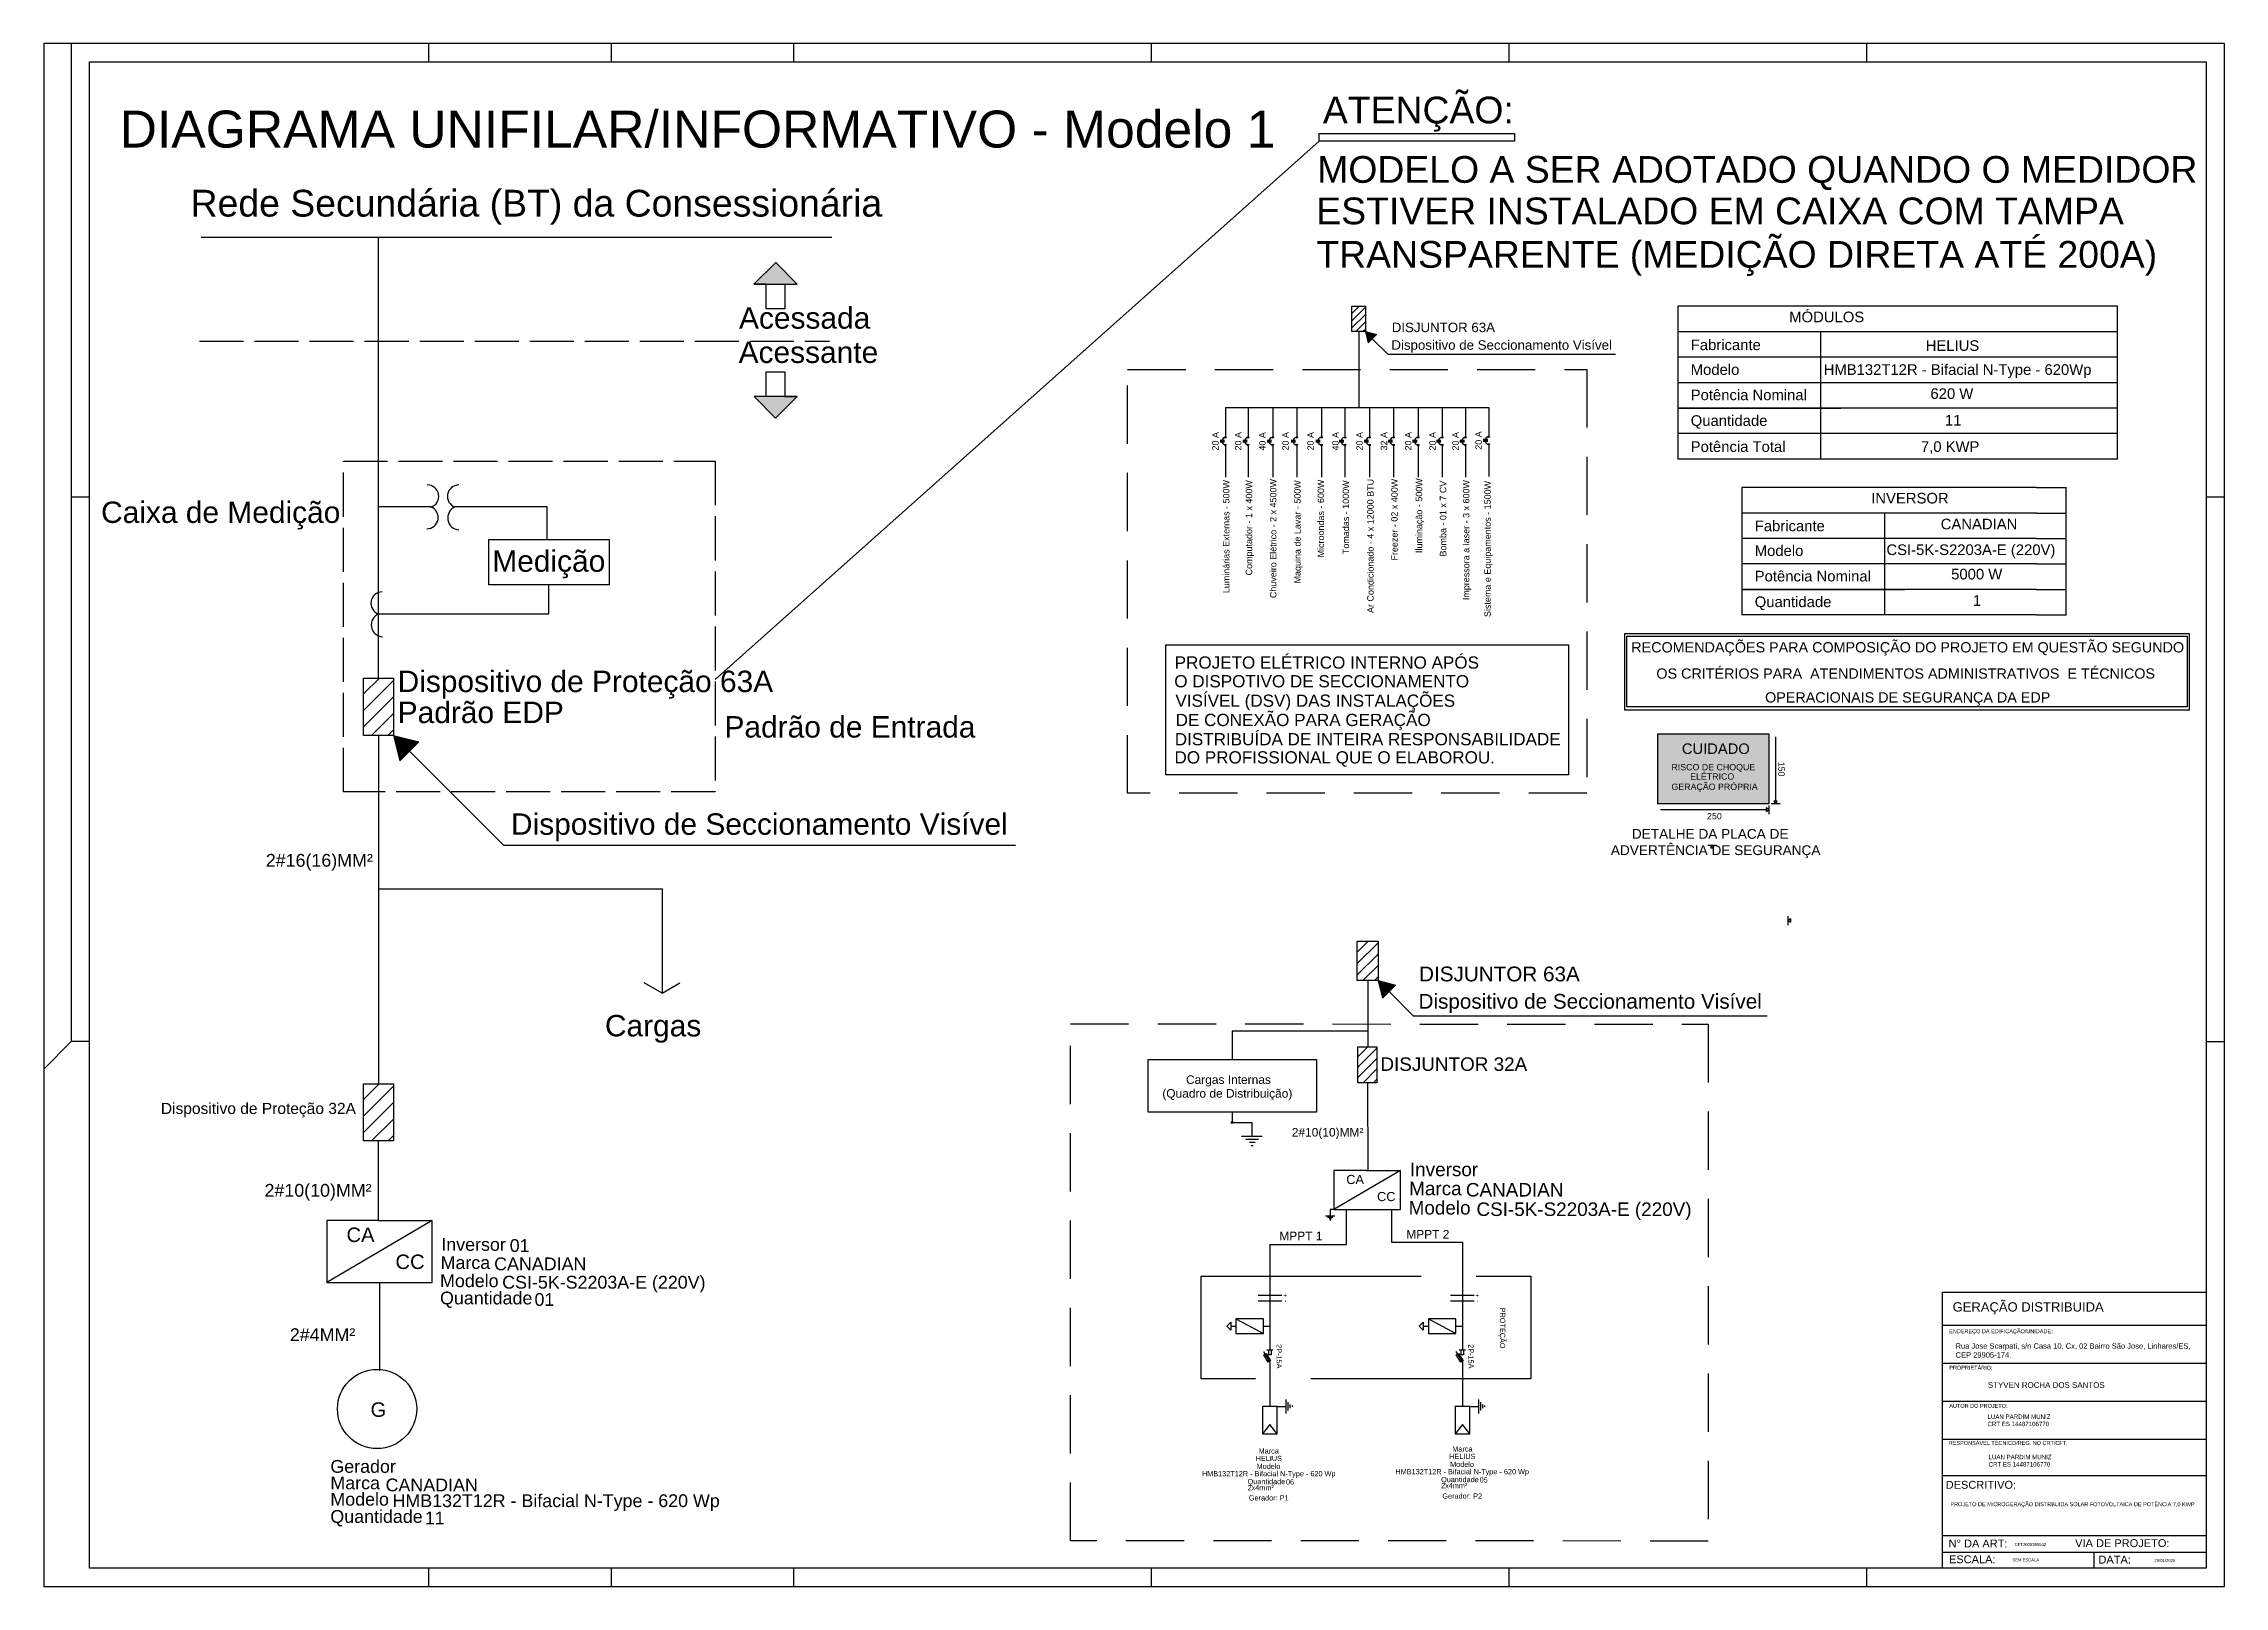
# Model space of a CAD drawing. Header units: millimetres. Extents: x 2932 to 3051, y 1741 to 1825.
import ezdxf
from ezdxf.enums import TextEntityAlignment as Align

# ---------------------------------------------------------------- set-up
doc = ezdxf.new("R2010")
doc.units = ezdxf.units.MM
doc.linetypes.add('ACAD_ISO02W100', pattern=[15, 12, -3])
doc.linetypes.add('HIDDEN2', pattern=[4.7625, 3.175, -1.5875])
doc.layers.add('ARQ-FOLHA', color=7, linetype='Continuous')
doc.styles.add('arial', font='arial.ttf')
doc.styles.get("Standard").update_dxf_attribs({"font": 'arial.ttf'})

# ---------------------------------------------------------------- blocks, each defined once
blk = doc.blocks.new('A0')
at = {"color": 1}
for p, q in [((75, 4205), (0, 4205)), ((0, 4205), (0, 1410)), ((1050, 4155), (1050, 4205)), ((1547.5, 4155), (1547.5, 4205)), ((2045, 4155), (2045, 4205)), ((3020, 4155), (3020, 4205)), ((3995, 4155), (3995, 4205)), ((4970, 4155), (4970, 4205)), ((75, 2970), (125, 2970)), ((5895, 2970), (5945, 2970)), ((5895, 1485), (5945, 1485)), ((1050, 0), (1050, 50)), ((1547.5, 0), (1547.5, 50)), ((2045, 0), (2045, 50)), ((3020, 0), (3020, 50)), ((3995, 0), (3995, 50)), ((4970, 0), (4970, 50))]:
    blk.add_line(p, q, dxfattribs=at)
blk.add_lwpolyline([(125, 1485), (75, 1485), (0, 1410), (0, 0), (5945, 0), (5945, 4205), (75, 4205), (75, 1485)], dxfattribs=at)
at = {"color": 7}
blk.add_lwpolyline([(125, 4155), (5895, 4155), (5895, 50), (125, 50)], close=True, dxfattribs=at)

msp = doc.modelspace()

# ---------------------------------------------------------------- hatches: boundary and pattern name
h = msp.add_hatch(color=256)
h.paths.add_polyline_path([(2971.1, 1811.86), (2972.11, 1811.86), (2972.11, 1810.52), (2971.1, 1810.52)], flags=16)
edge = h.paths.add_edge_path(flags=16)
edge.add_line((2971.1, 1811.86), (2972.11, 1811.86))
edge.add_line((2971.1, 1811.86), (2970.42, 1811.86))
edge.add_line((2970.42, 1811.86), (2971.61, 1813.04))
edge.add_line((2971.61, 1813.04), (2972.78, 1811.86))
edge.add_line((2972.11, 1811.86), (2972.78, 1811.86))
edge = h.paths.add_edge_path()
edge.add_line((2972.11, 1811.86), (2972.78, 1811.86))
edge.add_line((2972.78, 1811.86), (2971.61, 1813.04))
edge.add_line((2970.42, 1811.86), (2971.61, 1813.04))
edge.add_line((2971.1, 1811.86), (2970.42, 1811.86))
edge.add_line((2971.1, 1810.52), (2971.1, 1811.86))
edge.add_line((2972.11, 1810.52), (2971.1, 1810.52))
edge.add_line((2972.11, 1811.86), (2972.11, 1810.52))
edge = h.paths.add_edge_path(flags=0)
edge.add_line((2970.42, 1811.86), (2971.77, 1811.86))
for color, points in [(256, [(2972.78, 1811.86), (2971.61, 1813.04), (2970.42, 1811.86)]), (256, [(2970.43, 1805.73), (2971.6, 1804.55), (2972.78, 1805.73)]), (250, [(3020.13, 1787.1), (3025.28, 1787.1), (3025.28, 1785.91), (3020.13, 1785.91)])]:
    msp.add_hatch(color=color).paths.add_polyline_path(points)
at = {"ltscale": 0.1}
h = msp.add_hatch(dxfattribs=at)
h.set_pattern_fill('ANSI31', color=1, scale=0.088806, style=0)
h.set_pattern_definition([(45, (1663.41784, 1900.5647), (-0.199374396, 0.199374396), [])])
h.paths.add_polyline_path([(3003.03, 1810.65), (3003.76, 1810.65), (3003.76, 1809.27), (3003.03, 1809.27)])
for points in [[(3003.91, 1808.65), (3004.37, 1809.11), (3003.76, 1809.27)], [(2951.12, 1785.88), (2952.16, 1786.91), (2950.77, 1787.26)], [(3004.69, 1772.93), (3005.41, 1773.64), (3004.45, 1773.89)]]:
    msp.add_hatch(color=7, dxfattribs=at).paths.add_polyline_path(points)
h = msp.add_hatch(color=256)
h.paths.add_polyline_path([(2972.11, 1805.73), (2971.1, 1805.73), (2971.1, 1807.07), (2972.11, 1807.07)], flags=16)
edge = h.paths.add_edge_path(flags=16)
edge.add_line((2972.11, 1805.73), (2971.1, 1805.73))
edge.add_line((2972.11, 1805.73), (2972.78, 1805.73))
edge.add_line((2972.78, 1805.73), (2971.6, 1804.55))
edge.add_line((2971.6, 1804.55), (2970.43, 1805.73))
edge.add_line((2971.1, 1805.73), (2970.43, 1805.73))
edge = h.paths.add_edge_path()
edge.add_line((2971.1, 1805.73), (2970.43, 1805.73))
edge.add_line((2970.43, 1805.73), (2971.6, 1804.55))
edge.add_line((2972.78, 1805.73), (2971.6, 1804.55))
edge.add_line((2972.11, 1805.73), (2972.78, 1805.73))
edge.add_line((2972.11, 1807.07), (2972.11, 1805.73))
edge.add_line((2971.1, 1807.07), (2972.11, 1807.07))
edge.add_line((2971.1, 1805.73), (2971.1, 1807.07))
edge = h.paths.add_edge_path(flags=0)
edge.add_line((2972.78, 1805.73), (2971.44, 1805.73))
h = msp.add_hatch(dxfattribs=at)
h.set_pattern_fill('ANSI31', color=1, scale=0.2, style=0)
h.set_pattern_definition([(45, (-67.8191, 1992.88), (-0.4490128, 0.4490128), [])])
h.paths.add_polyline_path([(2949.14, 1790.38), (2950.77, 1790.38), (2950.77, 1787.26), (2949.14, 1787.26)])
h = msp.add_hatch(color=2)
h.dxf.hatch_style = 1
h.paths.add_polyline_path([(3019.71, 1787.34), (3019.71, 1783.53), (3025.76, 1783.53), (3025.76, 1787.34)])
h.paths.add_polyline_path([(3020.84, 1785.92), (3024.82, 1785.92), (3024.82, 1787.1), (3020.84, 1787.1)], flags=24)
h = msp.add_hatch(dxfattribs=at)
h.set_pattern_fill('ANSI31', color=1, scale=0.138213, style=0)
h.set_pattern_definition([(45, (918.41535, 1915.97966), (-0.31029602, 0.31029602), [])])
h.paths.add_polyline_path([(3003.32, 1776.04), (3004.45, 1776.04), (3004.45, 1773.89), (3003.32, 1773.89)])
h = msp.add_hatch(dxfattribs=at)
h.set_pattern_fill('ANSI31', scale=0.126282, style=0)
h.set_pattern_definition([(45, (1098.42, 1898.14767), (-0.28351085, 0.28351085), [])])
h.paths.add_polyline_path([(3003.35, 1770.28), (3004.39, 1770.28), (3004.39, 1768.32), (3003.35, 1768.32)])
h = msp.add_hatch(dxfattribs=at)
h.set_pattern_fill('ANSI31', scale=0.2, style=0)
h.set_pattern_definition([(45, (-67.8191, 1970.76793), (-0.4490128, 0.4490128), [])])
h.paths.add_polyline_path([(2949.14, 1768.26), (2950.77, 1768.26), (2950.77, 1765.15), (2949.14, 1765.15)])

# ---------------------------------------------------------------- linework, layer by layer
at = {"color": 7, "ltscale": 0.1}
for p, q in [((2968.31, 1790.3), (3001.24, 1819.66)), ((3003.4, 1809.27), (3003.4, 1805.13)), ((3003.76, 1809.27), (3003.91, 1808.65)), ((3003.76, 1809.27), (3004.37, 1809.11)), ((3003.91, 1808.65), (3004.37, 1809.11)), ((3004.14, 1808.88), (3005, 1808.02)), ((3017.39, 1808.02), (3005, 1808.02)), ((2950.77, 1787.26), (2951.12, 1785.88)), ((2950.77, 1787.26), (2952.16, 1786.91)), ((2951.12, 1785.88), (2952.16, 1786.91)), ((2951.64, 1786.4), (2956.78, 1781.25)), ((2984.69, 1781.25), (2956.78, 1781.25)), ((3003.89, 1773.89), (3003.89, 1770.28)), ((3004.45, 1773.89), (3004.69, 1772.93)), ((3004.45, 1773.89), (3005.41, 1773.64)), ((3004.69, 1772.93), (3005.41, 1773.64)), ((3005.05, 1773.29), (3006.38, 1771.95)), ((3025.67, 1771.95), (3006.38, 1771.95)), ((3003.87, 1768.32), (3003.89, 1763.54)), ((3035.23, 1741.87), (3035.23, 1756.9)), ((3035.23, 1756.9), (3049.6, 1756.9))]:
    msp.add_line(p, q, dxfattribs=at)
for p, q in [((2940.29, 1814.41), (2974.68, 1814.41)), ((2949.96, 1802.2), (2949.96, 1814.41)), ((2970.42, 1811.86), (2971.61, 1813.04)), ((2972.78, 1811.86), (2971.61, 1813.04)), ((2971.1, 1811.86), (2970.42, 1811.86)), ((2970.42, 1811.86), (2972.78, 1811.86)), ((2971.1, 1810.52), (2971.1, 1811.86)), ((2971.1, 1811.86), (2972.11, 1811.86)), ((2972.11, 1811.86), (2972.11, 1810.52)), ((2972.11, 1810.52), (2971.1, 1810.52)), ((2971.1, 1805.73), (2971.1, 1807.07)), ((2971.1, 1807.07), (2972.11, 1807.07)), ((2972.11, 1807.07), (2972.11, 1805.73)), ((2970.43, 1805.73), (2971.6, 1804.55)), ((2972.78, 1805.73), (2970.43, 1805.73)), ((2972.11, 1805.73), (2971.1, 1805.73)), ((2972.78, 1805.73), (2971.6, 1804.55)), ((2972.11, 1805.73), (2972.78, 1805.73)), ((2996.13, 1805.13), (3010.49, 1805.13)), ((2996.13, 1805.13), (2996.13, 1803.54)), ((2997.37, 1805.13), (2997.37, 1803.54)), ((2998.71, 1805.13), (2998.71, 1803.54)), ((3000.02, 1805.13), (3000.02, 1803.54)), ((3001.37, 1805.13), (3001.37, 1803.54)), ((3002.65, 1805.13), (3002.65, 1803.54)), ((3003.99, 1805.13), (3003.99, 1803.54)), ((3005.3, 1805.13), (3005.3, 1803.54)), ((3006.64, 1805.13), (3006.64, 1803.54)), ((3007.95, 1805.13), (3007.95, 1803.5)), ((3009.22, 1805.13), (3009.22, 1803.54)), ((3010.49, 1805.13), (3010.49, 1803.58)), ((2995.84, 1803.36), (2996.08, 1803.36)), ((2995.84, 1803.31), (2996.08, 1803.31)), ((2995.84, 1803.26), (2996.08, 1803.26)), ((2996.13, 1803.05), (2996.13, 1801.34)), ((2997.08, 1803.36), (2997.32, 1803.36)), ((2997.08, 1803.31), (2997.32, 1803.31)), ((2997.08, 1803.26), (2997.32, 1803.26)), ((2997.37, 1803.05), (2997.37, 1801.34)), ((2998.4, 1803.36), (2998.64, 1803.36)), ((2998.4, 1803.31), (2998.64, 1803.31)), ((2998.4, 1803.26), (2998.64, 1803.26)), ((2998.71, 1803.05), (2998.71, 1801.34)), ((2999.71, 1803.36), (2999.96, 1803.36)), ((2999.71, 1803.31), (2999.96, 1803.31)), ((2999.71, 1803.26), (2999.96, 1803.26)), ((3000.02, 1803.05), (3000.02, 1801.34)), ((3001.06, 1803.36), (3001.3, 1803.36)), ((3001.06, 1803.31), (3001.3, 1803.31)), ((3001.06, 1803.26), (3001.3, 1803.26)), ((3001.37, 1803.05), (3001.37, 1801.34)), ((3002.34, 1803.36), (3002.58, 1803.36)), ((3002.34, 1803.31), (3002.58, 1803.31)), ((3002.34, 1803.26), (3002.58, 1803.26)), ((3002.65, 1803.05), (3002.65, 1801.34)), ((3003.69, 1803.36), (3003.94, 1803.36)), ((3003.69, 1803.31), (3003.94, 1803.31)), ((3003.69, 1803.26), (3003.94, 1803.26)), ((3003.99, 1803.05), (3003.99, 1801.34)), ((3005, 1803.36), (3005.24, 1803.36)), ((3005, 1803.31), (3005.24, 1803.31)), ((3005, 1803.26), (3005.24, 1803.26)), ((3005.3, 1803.05), (3005.3, 1801.34)), ((3006.34, 1803.36), (3006.58, 1803.36)), ((3006.34, 1803.31), (3006.58, 1803.31)), ((3006.34, 1803.26), (3006.58, 1803.26)), ((3006.64, 1803.05), (3006.64, 1801.34)), ((3007.64, 1803.36), (3007.88, 1803.36)), ((3007.64, 1803.31), (3007.88, 1803.31)), ((3007.64, 1803.26), (3007.88, 1803.26)), ((3007.95, 1803.09), (3007.95, 1801.34)), ((3008.92, 1803.36), (3009.16, 1803.36)), ((3008.92, 1803.31), (3009.16, 1803.31)), ((3008.92, 1803.26), (3009.16, 1803.26)), ((3009.22, 1803.05), (3009.22, 1801.34)), ((3010.19, 1803.4), (3010.43, 1803.4)), ((3010.19, 1803.35), (3010.43, 1803.35)), ((3010.19, 1803.3), (3010.43, 1803.3)), ((3010.49, 1803.09), (3010.49, 1801.37)), ((3040.35, 1800.77), (3041.97, 1800.77)), ((2952.82, 1799.71), (2949.96, 1799.71)), ((2949.96, 1790.38), (2949.96, 1799.71)), ((2959.15, 1799.71), (2954.13, 1799.71)), ((2959.15, 1797.93), (2959.15, 1799.71)), ((3040.35, 1799.38), (3041.97, 1799.38)), ((2949.96, 1797.44), (2949.96, 1797.92)), ((3040.35, 1798), (3041.97, 1798)), ((3040.35, 1796.61), (3041.97, 1796.61)), ((2959.25, 1793.88), (2959.25, 1795.47)), ((3040.35, 1795.22), (3041.97, 1795.22)), ((2949.96, 1793.88), (2959.25, 1793.88)), ((3040.35, 1793.83), (3041.97, 1793.83)), ((2949.96, 1787.26), (2949.96, 1769.84)), ((2949.96, 1778.89), (2965.42, 1778.89)), ((2965.42, 1778.89), (2965.42, 1773.41)), ((2965.42, 1773.21), (2964.44, 1773.77)), ((2965.42, 1773.21), (2966.39, 1773.77)), ((2965.42, 1773.41), (2965.42, 1773.21)), ((3003.89, 1771.13), (2996.5, 1771.13)), ((2996.5, 1771.13), (2996.5, 1769.59)), ((2949.96, 1769.84), (2949.96, 1768.26)), ((2949.93, 1765.15), (2949.93, 1760.81)), ((3003.8, 1763.54), (3002.04, 1763.54)), ((3002.04, 1763.54), (3002.04, 1761.41)), ((3005.67, 1763.54), (3002.04, 1761.41)), ((3003.8, 1763.54), (3005.67, 1763.54)), ((3005.67, 1761.41), (3005.67, 1763.54)), ((3002.04, 1761.41), (3005.67, 1761.41)), ((3002.74, 1759.51), (3002.74, 1761.41)), ((3005.18, 1761.41), (3005.18, 1759.87)), ((2949.93, 1760.81), (2947.14, 1760.81)), ((2947.14, 1760.81), (2947.14, 1757.43)), ((2952.89, 1760.81), (2947.14, 1757.43)), ((2949.93, 1760.81), (2952.89, 1760.81)), ((2952.89, 1757.43), (2952.89, 1760.81)), ((3005.18, 1759.87), (3005.18, 1759.63)), ((2998.56, 1759.51), (2998.56, 1753.77)), ((2998.56, 1759.51), (3002.74, 1759.51)), ((3005.18, 1759.63), (3009.05, 1759.63)), ((3009.05, 1759.63), (3009.05, 1753.77)), ((2947.14, 1757.43), (2952.89, 1757.43)), ((2950.01, 1757.43), (2950.01, 1752.64)), ((2999.2, 1756.73), (2997.91, 1756.73)), ((2999.2, 1756.42), (2997.91, 1756.42)), ((3009.7, 1756.73), (3008.41, 1756.73)), ((3009.7, 1756.42), (3008.41, 1756.42)), ((2996.43, 1755.28), (2996.2, 1755.06)), ((2996.2, 1755.06), (2996.43, 1754.83)), ((2996.43, 1755.28), (2996.43, 1754.83)), ((2996.43, 1755.06), (2996.7, 1755.06)), ((2996.7, 1755.46), (2998.2, 1754.65)), ((2998.2, 1755.06), (2998.56, 1755.06)), ((3006.92, 1755.28), (3006.69, 1755.06)), ((3006.69, 1755.06), (3006.92, 1754.83)), ((3006.92, 1755.28), (3006.92, 1754.83)), ((3006.92, 1755.06), (3007.2, 1755.06)), ((3007.2, 1755.46), (3008.7, 1754.65)), ((3008.7, 1755.06), (3009.05, 1755.06)), ((3035.23, 1755.1), (3049.6, 1755.1)), ((2998.2, 1753.67), (2998.56, 1753.08)), ((2998.39, 1753.77), (2998.72, 1753.77)), ((2998.56, 1753.08), (2998.56, 1750.68)), ((3008.7, 1753.67), (3009.05, 1753.08)), ((3008.88, 1753.77), (3009.22, 1753.77)), ((3009.05, 1753.08), (3009.05, 1750.68)), ((3035.23, 1753.03), (3049.6, 1753.03)), ((3035.33, 1753.03), (3049.6, 1753.03)), ((3035.23, 1750.96), (3049.6, 1750.96)), ((2998.56, 1749.7), (2998.15, 1749.18)), ((2998.96, 1749.18), (2998.56, 1749.7)), ((3009.05, 1749.7), (3008.65, 1749.18)), ((3009.46, 1749.18), (3009.05, 1749.7)), ((3035.23, 1748.89), (3049.6, 1748.89)), ((3035.23, 1746.91), (3049.6, 1746.91)), ((3035.23, 1743.64), (3049.6, 1743.64)), ((3035.23, 1742.74), (3049.6, 1742.74)), ((3043.48, 1742.75), (3043.48, 1741.91))]:
    msp.add_line(p, q)
at = {"color": 5, "linetype": 'ACAD_ISO02W100', "ltscale": 0.2}
msp.add_line((2940.2, 1808.75), (2974.54, 1808.75), dxfattribs=at)
at = {"color": 253}
for p, q in [((3026.13, 1787.18), (3026.13, 1783.67)), ((3026.37, 1783.53), (3025.89, 1783.53)), ((3026.03, 1783.67), (3026.13, 1783.53)), ((3026.22, 1783.67), (3026.03, 1783.67)), ((3026.13, 1783.53), (3026.22, 1783.67)), ((3019.85, 1783.21), (3025.62, 1783.21)), ((3025.76, 1783.21), (3025.62, 1783.3)), ((3025.62, 1783.3), (3025.62, 1783.11)), ((3025.62, 1783.11), (3025.76, 1783.21)), ((3025.76, 1783.44), (3025.76, 1782.97)), ((3022.43, 1781.28), (3022.91, 1781.28)), ((3022.67, 1781.28), (3022.58, 1781.13)), ((3022.58, 1781.13), (3022.76, 1781.13)), ((3022.76, 1781.13), (3022.67, 1781.28)), ((3026.81, 1776.92), (3026.81, 1777.4)), ((3026.95, 1777.25), (3026.81, 1777.16)), ((3026.81, 1777.16), (3026.95, 1777.07)), ((3026.95, 1777.07), (3026.95, 1777.25))]:
    msp.add_line(p, q, dxfattribs=at)
at = {"color": 1, "ltscale": 0.1}
msp.add_line((2996.5, 1766.71), (2996.5, 1766.16), dxfattribs=at)
at = {"color": 3}
for p, q in [((2996.5, 1766.16), (2997.58, 1766.16)), ((2997.58, 1766.16), (2997.58, 1765.41)), ((2997.01, 1765.41), (2998.14, 1765.41)), ((2997.25, 1765.25), (2997.93, 1765.25)), ((2997.45, 1765.08), (2997.75, 1765.08)), ((2997.53, 1764.91), (2997.64, 1764.91)), ((3001.59, 1761.07), (3002.09, 1761.07)), ((3001.69, 1761), (3001.99, 1761)), ((3001.78, 1760.93), (3001.91, 1760.93)), ((3001.84, 1761.41), (3001.84, 1761.07)), ((3002.04, 1761.41), (3001.84, 1761.41)), ((3001.82, 1760.85), (3001.87, 1760.85)), ((2998.96, 1750.68), (2999.45, 1750.68)), ((2999.45, 1750.3), (2999.45, 1751.05)), ((2999.56, 1750.46), (2999.56, 1750.91)), ((2999.67, 1750.59), (2999.67, 1750.79)), ((2999.79, 1750.65), (2999.79, 1750.72)), ((3009.46, 1750.68), (3009.95, 1750.68)), ((3009.95, 1750.3), (3009.95, 1751.05)), ((3010.06, 1750.46), (3010.06, 1750.91)), ((3010.17, 1750.59), (3010.17, 1750.79)), ((3010.28, 1750.65), (3010.28, 1750.72))]:
    msp.add_line(p, q, dxfattribs=at)
at = {"color": 7, "ltscale": 0.1}
for points in [[(3001.24, 1820.07), (3011.89, 1820.07), (3011.89, 1819.66), (3001.24, 1819.66)], [(2955.97, 1797.93), (2962.53, 1797.93), (2962.53, 1795.47), (2955.97, 1795.47)], [(2992.89, 1792.19), (3014.84, 1792.19), (3014.84, 1785.1), (2992.89, 1785.1)], [(3003.35, 1770.28), (3004.39, 1770.28), (3004.39, 1768.32), (3003.35, 1768.32)], [(2949.14, 1768.26), (2950.77, 1768.26), (2950.77, 1765.15), (2949.14, 1765.15)]]:
    msp.add_lwpolyline(points, close=True, dxfattribs=at)
msp.add_lwpolyline([(2949.96, 1799.71), (2949.96, 1802.2), (2949.96, 1811.28)])
at = {"color": 1, "ltscale": 0.1}
for points in [[(3003.03, 1810.65), (3003.76, 1810.65), (3003.76, 1809.27), (3003.03, 1809.27)], [(2949.14, 1790.38), (2950.77, 1790.38), (2950.77, 1787.26), (2949.14, 1787.26)], [(3003.32, 1776.04), (3004.45, 1776.04), (3004.45, 1773.89), (3003.32, 1773.89)], [(2991.92, 1769.59), (3001.09, 1769.59), (3001.09, 1766.71), (2991.92, 1766.71)]]:
    msp.add_lwpolyline(points, close=True, dxfattribs=at)
at = {"color": 7, "linetype": 'HIDDEN2'}
for points in [[(3015.84, 1807.21), (3015.84, 1784.1), (2990.8, 1784.1), (2990.8, 1807.21), (3015.84, 1807.21)], [(3022.46, 1771.52), (3022.46, 1743.34), (2987.68, 1743.35), (2987.68, 1771.53), (3022.46, 1771.52)]]:
    msp.add_lwpolyline(points, dxfattribs=at)
at = {"color": 5, "linetype": 'ACAD_ISO02W100', "ltscale": 0.2}
msp.add_lwpolyline([(2948.05, 1802.2), (2968.31, 1802.2), (2968.31, 1784.18), (2948.05, 1784.18)], close=True, dxfattribs=at)
at = {"color": 250}
msp.add_lwpolyline([(3019.71, 1787.34), (3025.76, 1787.34), (3025.76, 1783.53), (3019.71, 1783.53)], close=True, dxfattribs=at)
msp.add_lwpolyline([(3019.71, 1787.34), (3025.76, 1787.34), (3025.76, 1783.53), (3019.71, 1783.53)], close=True, dxfattribs=at)
msp.add_lwpolyline([(3019.71, 1787.34), (3025.76, 1787.34), (3025.76, 1783.53), (3019.71, 1783.53)], close=True, dxfattribs=at)
at = {"color": 251, "linetype": 'ACAD_ISO02W100', "true_color": 0x636466}
msp.add_lwpolyline([(2994.81, 1757.77), (3012.78, 1757.77), (3012.78, 1752.19), (2994.81, 1752.19)], close=True, dxfattribs=at)
for points in [[(2996.7, 1754.65), (2998.2, 1754.65), (2998.2, 1755.46), (2996.7, 1755.46)], [(3007.2, 1754.65), (3008.7, 1754.65), (3008.7, 1755.46), (3007.2, 1755.46)], [(2998.22, 1753.49), (2998.35, 1753.57), (2998.59, 1753.17), (2998.47, 1753.09)], [(2998.49, 1753.77), (2998.62, 1753.77), (2998.62, 1753.49), (2998.49, 1753.49)], [(3008.71, 1753.49), (3008.84, 1753.57), (3009.09, 1753.17), (3008.96, 1753.09)], [(3008.98, 1753.77), (3009.12, 1753.77), (3009.12, 1753.49), (3008.98, 1753.49)], [(2998.15, 1750.68), (2998.15, 1749.18), (2998.96, 1749.18), (2998.96, 1750.68)], [(3008.65, 1750.68), (3008.65, 1749.18), (3009.46, 1749.18), (3009.46, 1750.68)]]:
    msp.add_lwpolyline(points, close=True)
for centre, radius in [((2996.13, 1803.5), 0.0394), ((2996.13, 1803.09), 0.0394), ((2997.37, 1803.5), 0.0394), ((2997.37, 1803.09), 0.0394), ((2998.71, 1803.5), 0.0394), ((2998.71, 1803.09), 0.0394), ((3000.02, 1803.5), 0.0394), ((3000.02, 1803.09), 0.0394), ((3001.37, 1803.5), 0.0394), ((3001.37, 1803.09), 0.0394), ((3002.65, 1803.5), 0.0394), ((3002.65, 1803.09), 0.0394), ((3003.99, 1803.5), 0.0394), ((3003.99, 1803.09), 0.0394), ((3005.3, 1803.5), 0.0394), ((3005.3, 1803.09), 0.0394), ((3006.64, 1803.5), 0.0394), ((3006.64, 1803.09), 0.0394), ((3007.95, 1803.5), 0.0394), ((3007.95, 1803.09), 0.0394), ((3009.22, 1803.5), 0.0394), ((3009.22, 1803.09), 0.0394), ((3010.49, 1803.54), 0.0394), ((3010.49, 1803.13), 0.0394), ((2949.88, 1750.54), 2.16)]:
    msp.add_circle(centre, radius)
at = {"color": 3}
msp.add_circle((2996.5, 1766.16), 0.0518, dxfattribs=at)
for centre, radius, start, end in [((2996.16, 1803.3), 0.216, 108.2329, 251.8181), ((2997.4, 1803.3), 0.216, 108.2329, 251.8181), ((2998.72, 1803.3), 0.216, 108.2329, 251.8181), ((3000.04, 1803.3), 0.216, 108.2329, 251.8181), ((3001.38, 1803.3), 0.216, 108.2329, 251.8181), ((3002.66, 1803.3), 0.216, 108.2329, 251.8181), ((3004.01, 1803.3), 0.216, 108.2329, 251.8181), ((3005.32, 1803.3), 0.216, 108.2329, 251.8181), ((3006.66, 1803.3), 0.216, 108.2329, 251.8181), ((3007.96, 1803.3), 0.216, 108.2329, 251.8181), ((3009.24, 1803.3), 0.216, 108.2329, 251.8181), ((3010.51, 1803.33), 0.216, 108.2329, 251.8181), ((2952.62, 1800.29), 0.62, 288.8842, 91.389), ((2954.33, 1800.29), 0.618, 89.7341, 250.4068), ((2952.6, 1799.13), 0.611, 269.9042, 69.3164), ((2954.38, 1799.11), 0.652, 112.8276, 266.2218), ((2950.16, 1794.46), 0.618, 89.7341, 250.4068), ((2950.21, 1793.28), 0.652, 112.8276, 266.2218)]:
    msp.add_arc(centre, radius, start, end)
at = {"layer": 'ARQ-FOLHA', "color": 7, "ltscale": 0.1}
for p, q in [((3020.8, 1810.65), (3020.8, 1805.09)), ((3044.76, 1810.65), (3020.8, 1810.65)), ((3044.76, 1802.32), (3044.76, 1810.65)), ((3044.76, 1809.26), (3020.8, 1809.26)), ((3028.58, 1809.26), (3028.58, 1802.32)), ((3044.76, 1807.87), (3020.8, 1807.87)), ((3044.76, 1806.48), (3020.8, 1806.48)), ((3020.8, 1805.09), (3029.69, 1805.09)), ((3020.8, 1805.09), (3020.8, 1802.32)), ((3044.76, 1805.09), (3020.8, 1805.09)), ((3044.76, 1803.71), (3020.8, 1803.71)), ((3044.76, 1802.32), (3020.8, 1802.32)), ((3024.29, 1800.77), (3024.29, 1795.22)), ((3040.35, 1800.77), (3024.29, 1800.77)), ((3041.97, 1793.83), (3041.97, 1800.77)), ((3040.35, 1799.38), (3024.29, 1799.38)), ((3032.07, 1799.38), (3032.07, 1793.83)), ((3040.35, 1798), (3024.29, 1798)), ((3040.35, 1796.61), (3024.29, 1796.61)), ((3024.29, 1795.22), (3033.18, 1795.22)), ((3024.29, 1795.22), (3024.29, 1793.83)), ((3040.35, 1795.22), (3024.29, 1795.22)), ((3040.35, 1793.83), (3024.29, 1793.83))]:
    msp.add_line(p, q, dxfattribs=at)
for points in [[(3017.9, 1792.81), (3048.68, 1792.81), (3048.68, 1788.63), (3017.9, 1788.63)], [(3018.02, 1792.67), (3048.56, 1792.67), (3048.56, 1788.81), (3018.02, 1788.81)]]:
    msp.add_lwpolyline(points, close=True, dxfattribs=at)

# ---------------------------------------------------------------- block references
at = {"xscale": 0.0199999999999818, "yscale": 0.0199999999999818, "zscale": 0.0199999999999818}
msp.add_blockref('A0', (2931.7, 1740.87), dxfattribs=at)

# ---------------------------------------------------------------- texts
at = {"style": 'arial'}
for s, height, p in [('ATENÇÃO:', 1.458, (3006.65, 1821.35)), ('DIAGRAMA UNIFILAR/INFORMATIVO - Modelo 1', 2.0145, (2967.35, 1820.31)), ('MODELO A SER ADOTADO QUANDO O MEDIDOR', 1.4584, (3025.13, 1818.11)), ('ESTIVER INSTALADO EM CAIXA COM TAMPA', 1.4584, (3023.1, 1815.85)), ('TRANSPARENTE (MEDIÇÃO DIRETA ATÉ 200A)', 1.4584, (3024.01, 1813.48)), ('RECOMENDAÇÕES PARA COMPOSIÇÃO DO PROJETO EM QUESTÃO SEGUNDO', 0.5596, (3033.33, 1792.06)), ('PROJETO ELÉTRICO INTERNO APÓS ', 0.666, (3001.79, 1791.23)), ('OS CRITÉRIOS PARA  ATENDIMENTOS ADMINISTRATIVOS  E TÉCNICOS ', 0.5596, (3033.33, 1790.63)), ('O DISPOTIVO DE SECCIONAMENTO ', 0.666, (3001.51, 1790.21)), ('VISÍVEL (DSV) DAS INSTALAÇÕES ', 0.666, (3001.16, 1789.15)), ('OPERACIONAIS DE SEGURANÇA DA EDP', 0.5596, (3033.33, 1789.33)), ('DE CONEXÃO PARA GERAÇÃO', 0.666, (3000.37, 1788.1)), ('DISTRIBUÍDA DE INTEIRA RESPONSABILIDADE', 0.666, (3003.89, 1787.05)), ('DO PROFISSIONAL QUE O ELABOROU.', 0.666, (3002.09, 1786.06)), ('ADVERTÊNCIA DE SEGURANÇA', 0.5315, (3022.86, 1781)), ('DETALHE DA PLACA DE', 0.5315, (3022.56, 1781.89))]:
    msp.add_text(s, height=height, dxfattribs=at).set_placement(p, align=Align.MIDDLE_CENTER)
for s, height, p in [('Rede Secundária (BT) da Consessionária', 1.4584, (2939.71, 1815.54)), ('Acessada', 1.167, (2969.61, 1809.43)), ('Acessante', 1.167, (2969.59, 1807.56)), ('Caixa de Medição', 1.1667, (2934.83, 1798.84)), ('Medição', 1.167, (2956.16, 1796.18)), ('Padrão de Entrada', 1.1667, (2968.82, 1787.14)), ('2#16(16)MM²', 0.6965, (2943.81, 1780.1)), ('Cargas', 1.167, (2962.3, 1770.85)), ('DISJUNTOR 32A', 0.7367, (3004.58, 1768.97)), ('Cargas Internas', 0.4659, (2993.98, 1768.26)), ('Dispositivo de Proteção 32A', 0.606, (2938.09, 1766.62)), ('(Quadro de Distribuição)', 0.4659, (2992.69, 1767.51)), ('2#10(10)MM²', 0.4659, (2999.75, 1765.39)), ('CA', 0.498, (3002.72, 1762.8)), ('Inversor ', 0.737, (3006.19, 1763.23)), ('2#10(10)MM²', 0.6965, (2943.74, 1762.11)), ('CC', 0.498, (3004.4, 1761.87)), ('Marca', 0.737, (3006.15, 1762.19)), ('Modelo', 0.737, (3006.12, 1761.14)), ('CA', 0.788, (2948.21, 1759.64)), ('Inversor ', 0.697, (2953.38, 1759.16)), ('MPPT 1', 0.466, (2999.07, 1759.74)), ('MPPT 2', 0.466, (3005.99, 1759.83)), ('CC', 0.788, (2950.88, 1758.17)), ('Marca', 0.697, (2953.34, 1758.17)), ('Modelo', 0.697, (2953.31, 1757.18)), ('Quantidade', 0.697, (2953.31, 1756.24)), ('+', 0.25, (2999.29, 1756.61)), ('+', 0.25, (3009.76, 1756.61)), ('GERAÇÃO DISTRIBUIDA', 0.5077, (3035.78, 1755.85)), ('2#4MM²', 0.697, (2945.12, 1754.24)), ('ENDEREÇO DA EDIFICAÇÃO/UNIDADE:', 0.2152, (3035.59, 1754.67)), ('PROPRIETÁRIO:', 0.2152, (3035.6, 1752.68)), ('G', 0.788, (2949.52, 1750.11)), ('AUTOR DO PROJETO:', 0.2152, (3035.6, 1750.6)), ('Marca', 0.284, (2997.94, 1748.11)), ('Marca', 0.284, (3008.5, 1748.22)), ('RESPONSÁVEL TÉCNICO/REG. NO CRT/CFT:', 0.2152, (3035.57, 1748.58)), ('Gerador ', 0.697, (2947.33, 1747.06)), ('Marca', 0.697, (2947.33, 1746.16)), ('Quantidade', 0.284, (2997.34, 1746.44)), ('Modelo', 0.284, (2997.83, 1747.27)), ('Quantidade', 0.284, (3007.89, 1746.55)), ('Modelo', 0.284, (3008.38, 1747.38)), ('Modelo', 0.697, (2947.33, 1745.27)), ('2x4mm²', 0.284, (2997.34, 1746.11)), ('Gerador: P1 ', 0.2843, (2997.41, 1745.55)), ('2x4mm²', 0.284, (3007.89, 1746.22)), ('Gerador: P2 ', 0.2843, (3007.96, 1745.65)), ('DESCRITIVO:', 0.4304, (3035.4, 1746.19)), ('PROJETO DE MICROGERAÇÃO DISTRBUIDA SOLAR FOTOVOLTAICA DE POTÊNCIA 7,0 KWP ', 0.2152, (3035.66, 1745.24)), ('Quantidade', 0.697, (2947.33, 1744.33)), ('N° DA ART:', 0.43, (3035.56, 1742.99)), ('VIA DE PROJETO:', 0.4304, (3042.46, 1743.01)), ('ESCALA:', 0.43, (3035.58, 1742.13)), ('SEM ESCALA', 0.163, (3039.04, 1742.23)), ('DATA:', 0.43, (3043.73, 1742.11)), ('20/01/2026', 0.163, (3046.78, 1742.2))]:
    msp.add_text(s, height=height, dxfattribs=at).set_placement(p)
at = {"color": 7, "style": 'arial'}
for s, height, p in [('DISJUNTOR 63A', 0.518, (3005.2, 1809.24)), ('MÓDULOS ', 0.579, (3026.87, 1809.78)), ('Dispositivo de Seccionamento Visível', 0.518, (3005.18, 1808.28)), ('Fabricante', 0.579, (3021.5, 1808.26)), ('HELIUS', 0.579, (3034.31, 1808.22)), ('Modelo', 0.579, (3021.5, 1806.91)), ('HMB132T12R - Bifacial N-Type - 620Wp', 0.5787, (3028.75, 1806.91)), ('Potência Nominal', 0.5787, (3021.5, 1805.53)), ('620 W', 0.579, (3034.57, 1805.6)), ('Quantidade', 0.579, (3021.5, 1804.13)), ('11', 0.579, (3035.36, 1804.15)), ('Potência Total', 0.5787, (3021.5, 1802.71)), ('7,0 KWP', 0.579, (3034.05, 1802.71)), ('INVERSOR', 0.579, (3031.34, 1799.9)), ('Fabricante', 0.579, (3024.99, 1798.39)), ('CANADIAN', 0.579, (3035.13, 1798.49)), ('Modelo', 0.579, (3024.99, 1797.04)), ('CSI-5K-S2203A-E (220V)', 0.5787, (3032.17, 1797.09)), ('Potência Nominal', 0.5787, (3024.99, 1795.65)), ('5000 W', 0.579, (3035.7, 1795.76)), ('Quantidade', 0.579, (3024.99, 1794.25)), ('1', 0.579, (3036.88, 1794.32)), ('Dispositivo de Proteção 63A', 1.1667, (2951, 1789.62)), ('Padrão EDP', 1.167, (2951, 1787.93)), ('Dispositivo de Seccionamento Visível', 1.1667, (2957.18, 1781.84)), ('DISJUNTOR 63A', 0.8063, (3006.69, 1773.85)), ('Dispositivo de Seccionamento Visível', 0.8063, (3006.66, 1772.36))]:
    msp.add_text(s, height=height, dxfattribs=at).set_placement(p)
at = {"style": 'arial'}
for s, height, rotation, p in [('20 A', 0.35, 90, (2995.76, 1802.79)), ('20 A', 0.35, 90, (2997, 1802.79)), ('40 A', 0.35, 90, (2998.32, 1802.78)), ('20 A', 0.35, 90, (2999.58, 1802.79)), ('20 A', 0.35, 90, (3000.95, 1802.79)), ('40 A', 0.35, 90, (3002.31, 1802.79)), ('20 A', 0.35, 90, (3003.62, 1802.79)), ('32 A', 0.35, 90, (3004.95, 1802.79)), ('20 A', 0.35, 90, (3006.27, 1802.79)), ('20 A', 0.35, 90, (3007.6, 1802.79)), ('20 A', 0.35, 90, (3008.85, 1802.79)), ('20 A', 0.35, 90, (3010.11, 1802.83)), ('Luminárias Externas - 500W', 0.35, 90, (2996.35, 1795.01)), ('Computador - 1 x 400W', 0.35, 90, (2997.59, 1795.98)), ('Chuveiro Elétrico - 2 x 4500W', 0.35, 90, (2998.91, 1794.74)), ('Maquina de Lavar - 500W', 0.35, 90, (3000.23, 1795.54)), ('Microondas - 600W', 0.35, 90, (3001.51, 1796.96)), ('Tomadas - 1000W', 0.35, 90, (3002.87, 1797.14)), ('Ar Condicionado - 4 x 12000 BTU', 0.35, 90, (3004.21, 1793.93)), ('Freezer - 02 x 400W', 0.35, 90, (3005.52, 1796.79)), ('Iluminação - 500W', 0.35, 90, (3006.86, 1797.2)), ('Bomba - 01 x 7 CV', 0.35, 90, (3008.17, 1797.01)), ('Impressora a laser - 3 x 600W', 0.35, 90, (3009.43, 1794.63)), ('Sistema e Equipamentos - 1500W', 0.35, 90, (3010.6, 1793.71)), ('-', 0.25, 270, (2999.3, 1756.48)), ('-', 0.25, 270, (3009.78, 1756.48))]:
    msp.add_text(s, height=height, rotation=rotation, dxfattribs=at).set_placement(p)
at = {"color": 1, "ltscale": 0.1, "style": 'arial'}
for s, height, p in [('CANADIAN', 0.737, (3009.24, 1762.12)), ('CSI-5K-S2203A-E (220V) ', 0.7367, (3009.82, 1761.06)), ('01', 0.697, (2957.11, 1759.1)), ('CANADIAN', 0.697, (2956.26, 1758.1)), ('CSI-5K-S2203A-E (220V) ', 0.6965, (2956.7, 1757.1)), ('01', 0.697, (2958.46, 1756.16)), ('HELIUS', 0.284, (2997.78, 1747.7)), ('HELIUS', 0.284, (3008.33, 1747.81)), ('CANADIAN', 0.697, (2950.34, 1746.05)), ('HMB132T12R - Bifacial N-Type - 620 Wp', 0.2843, (2994.85, 1746.87)), ('06', 0.284, (2999.43, 1746.42)), ('HMB132T12R - Bifacial N-Type - 620 Wp', 0.2843, (3005.4, 1746.98)), ('05', 0.284, (3009.99, 1746.53)), ('HMB132T12R - Bifacial N-Type - 620 Wp', 0.6965, (2950.72, 1745.19)), ('11', 0.697, (2952.48, 1744.25))]:
    msp.add_text(s, height=height, dxfattribs=at).set_placement(p)
at = {"color": 251, "true_color": 0x636466, "style": 'arial'}
msp.add_text('PROTEÇÃO', height=0.284, rotation=270, dxfattribs=at).set_placement((3011.1, 1756.06))
at = {"color": 1, "ltscale": 0.1, "style": 'arial'}
for p in [(2998.92, 1754.07), (3009.38, 1754.07)]:
    msp.add_text('2P-15A', height=0.284, rotation=270, dxfattribs=at).set_placement(p)
at = {"color": 2, "insert": (3021.02, 1786.82), "char_height": 0.574, "attachment_point": 1}
msp.add_mtext_dynamic_manual_height_columns('CUIDADO', width=383.9648, gutter_width=23.74, heights=[0], dxfattribs=at)
at = {"color": 250, "attachment_point": 1}
for s, width, insert, char_height in [('GERAÇÃO PRÓPRIA', 1185.8665, (3020.45, 1784.63), 0.3442), ('RISCO DE CHOQUE', 1201.9693, (3020.45, 1785.7), 0.3442), ('ELÉTRICO', 993.4829, (3021.47, 1785.19), 0.344)]:
    msp.add_mtext_dynamic_manual_height_columns(s, width=width, gutter_width=23.74, heights=[0], dxfattribs=dict(at, insert=insert, char_height=char_height))
at = {"color": 3, "insert": (3026.62, 1785.82), "char_height": 0.344, "attachment_point": 1, "rotation": 270}
msp.add_mtext_dynamic_manual_height_columns('150', width=156.8936, gutter_width=23.74, heights=[0], dxfattribs=at)
at = {"color": 3, "insert": (3022.39, 1783.03), "char_height": 0.344, "attachment_point": 1}
msp.add_mtext_dynamic_manual_height_columns('250', width=156.8936, gutter_width=23.74, heights=[0], dxfattribs=at)
at = {"attachment_point": 1, "style": 'arial'}
for s, width, gutter_width, insert, char_height in [('Rua Jose Scarpati, s/n Casa 10, Cx, 02 Bairro São Jose, Linhares/ES, CEP 29905-174.', 13.2661, 22.57, (3035.94, 1754.12), 0.2941), ('{\\H1.16667x;STYVEN ROCHA DOS SANTOS}', 11.4479, 12.5, (3037.7, 1752), 0.2654), ('LUAN PARDIM MUNIZ\\PCRT ES 14487106770', 9.5056, 18.35, (3037.68, 1750.24), 0.2392), ('LUAN PARDIM MUNIZ\\PCRT ES 14487106770', 6.4744, 12.5, (3037.74, 1748.04), 0.2392), ('CFT2605395542', 6.4744, 12.5, (3039.17, 1743.23), 0.1629)]:
    msp.add_mtext_dynamic_manual_height_columns(s, width=width, gutter_width=gutter_width, heights=[0], dxfattribs=dict(at, insert=insert, char_height=char_height))

doc.saveas('drawing.dxf')
